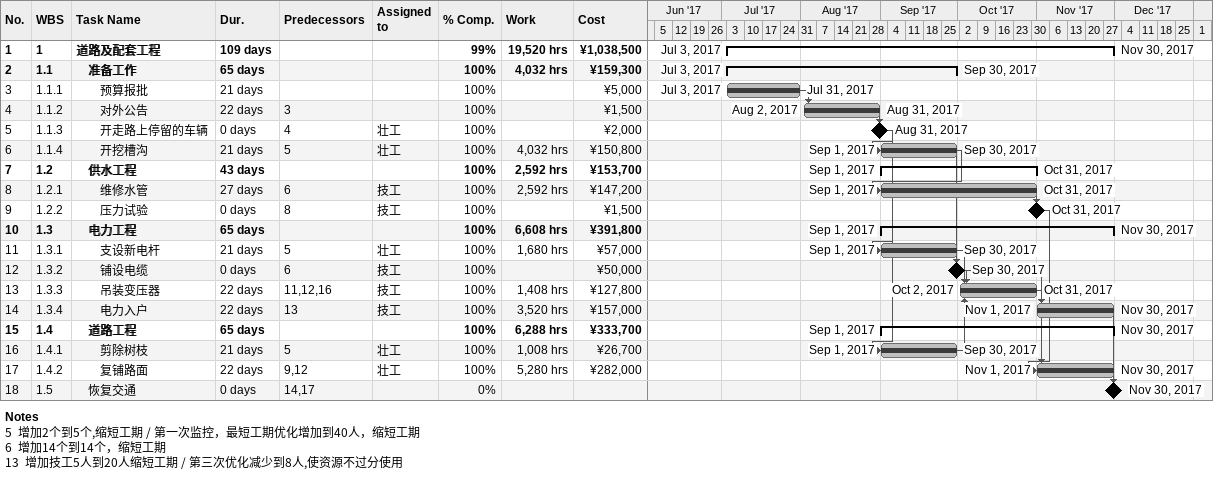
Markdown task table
| ID | WBS | Task | Duration | Start | Finish | Predecessors | Resources | % complete | Work (h) | Cost (¥) |
|---|---|---|---|---|---|---|---|---|---|---|
| 1 | 1 | **道路及配套工程** | 109d | 2017-07-03 | 2017-11-30 |  |  | 99 | 19520 | 1038500 |
| 2 | 1.1 | **准备工作** | 65d | 2017-07-03 | 2017-09-30 |  |  | 100 | 4032 | 159300 |
| 3 | 1.1.1 | 预算报批 | 21d | 2017-07-03 | 2017-07-31 |  |  | 100 |  | 5000 |
| 4 | 1.1.2 | 对外公告 | 22d | 2017-08-02 | 2017-08-31 | 3 |  | 100 |  | 1500 |
| 5 | 1.1.3 | 开走路上停留的车辆 | 0d | 2017-08-31 | 2017-08-31 | 4 | 壮工 | 100 |  | 2000 |
| 6 | 1.1.4 | 开挖槽沟 | 21d | 2017-09-01 | 2017-09-30 | 5 | 壮工 | 100 | 4032 | 150800 |
| 7 | 1.2 | **供水工程** | 43d | 2017-09-01 | 2017-10-31 |  |  | 100 | 2592 | 153700 |
| 8 | 1.2.1 | 维修水管 | 27d | 2017-09-01 | 2017-10-31 | 6 | 技工 | 100 | 2592 | 147200 |
| 9 | 1.2.2 | 压力试验 | 0d | 2017-10-31 | 2017-10-31 | 8 | 技工 | 100 |  | 1500 |
| 10 | 1.3 | **电力工程** | 65d | 2017-09-01 | 2017-11-30 |  |  | 100 | 6608 | 391800 |
| 11 | 1.3.1 | 支设新电杆 | 21d | 2017-09-01 | 2017-09-30 | 5 | 壮工 | 100 | 1680 | 57000 |
| 12 | 1.3.2 | 铺设电缆 | 0d | 2017-09-30 | 2017-09-30 | 6 | 技工 | 100 |  | 50000 |
| 13 | 1.3.3 | 吊装变压器 | 22d | 2017-10-02 | 2017-10-31 | 11, 12, 16 | 技工 | 100 | 1408 | 127800 |
| 14 | 1.3.4 | 电力入户 | 22d | 2017-11-01 | 2017-11-30 | 13 | 技工 | 100 | 3520 | 157000 |
| 15 | 1.4 | **道路工程** | 65d | 2017-09-01 | 2017-11-30 |  |  | 100 | 6288 | 333700 |
| 16 | 1.4.1 | 剪除树枝 | 21d | 2017-09-01 | 2017-09-30 | 5 | 壮工 | 100 | 1008 | 26700 |
| 17 | 1.4.2 | 复铺路面 | 22d | 2017-11-01 | 2017-11-30 | 9, 12 | 壮工 | 100 | 5280 | 282000 |
| 18 | 1.5 | 恢复交通 | 0d | 2017-11-30 | 2017-11-30 | 14, 17 |  | 0 |  |  |

Notes
- 5: 增加2个到5个,缩短工期 / 第一次监控，最短工期优化增加到40人，缩短工期
- 6: 增加14个到14个，缩短工期
- 13: 增加技工5人到20人缩短工期 / 第三次优化减少到8人,使资源不过分使用
